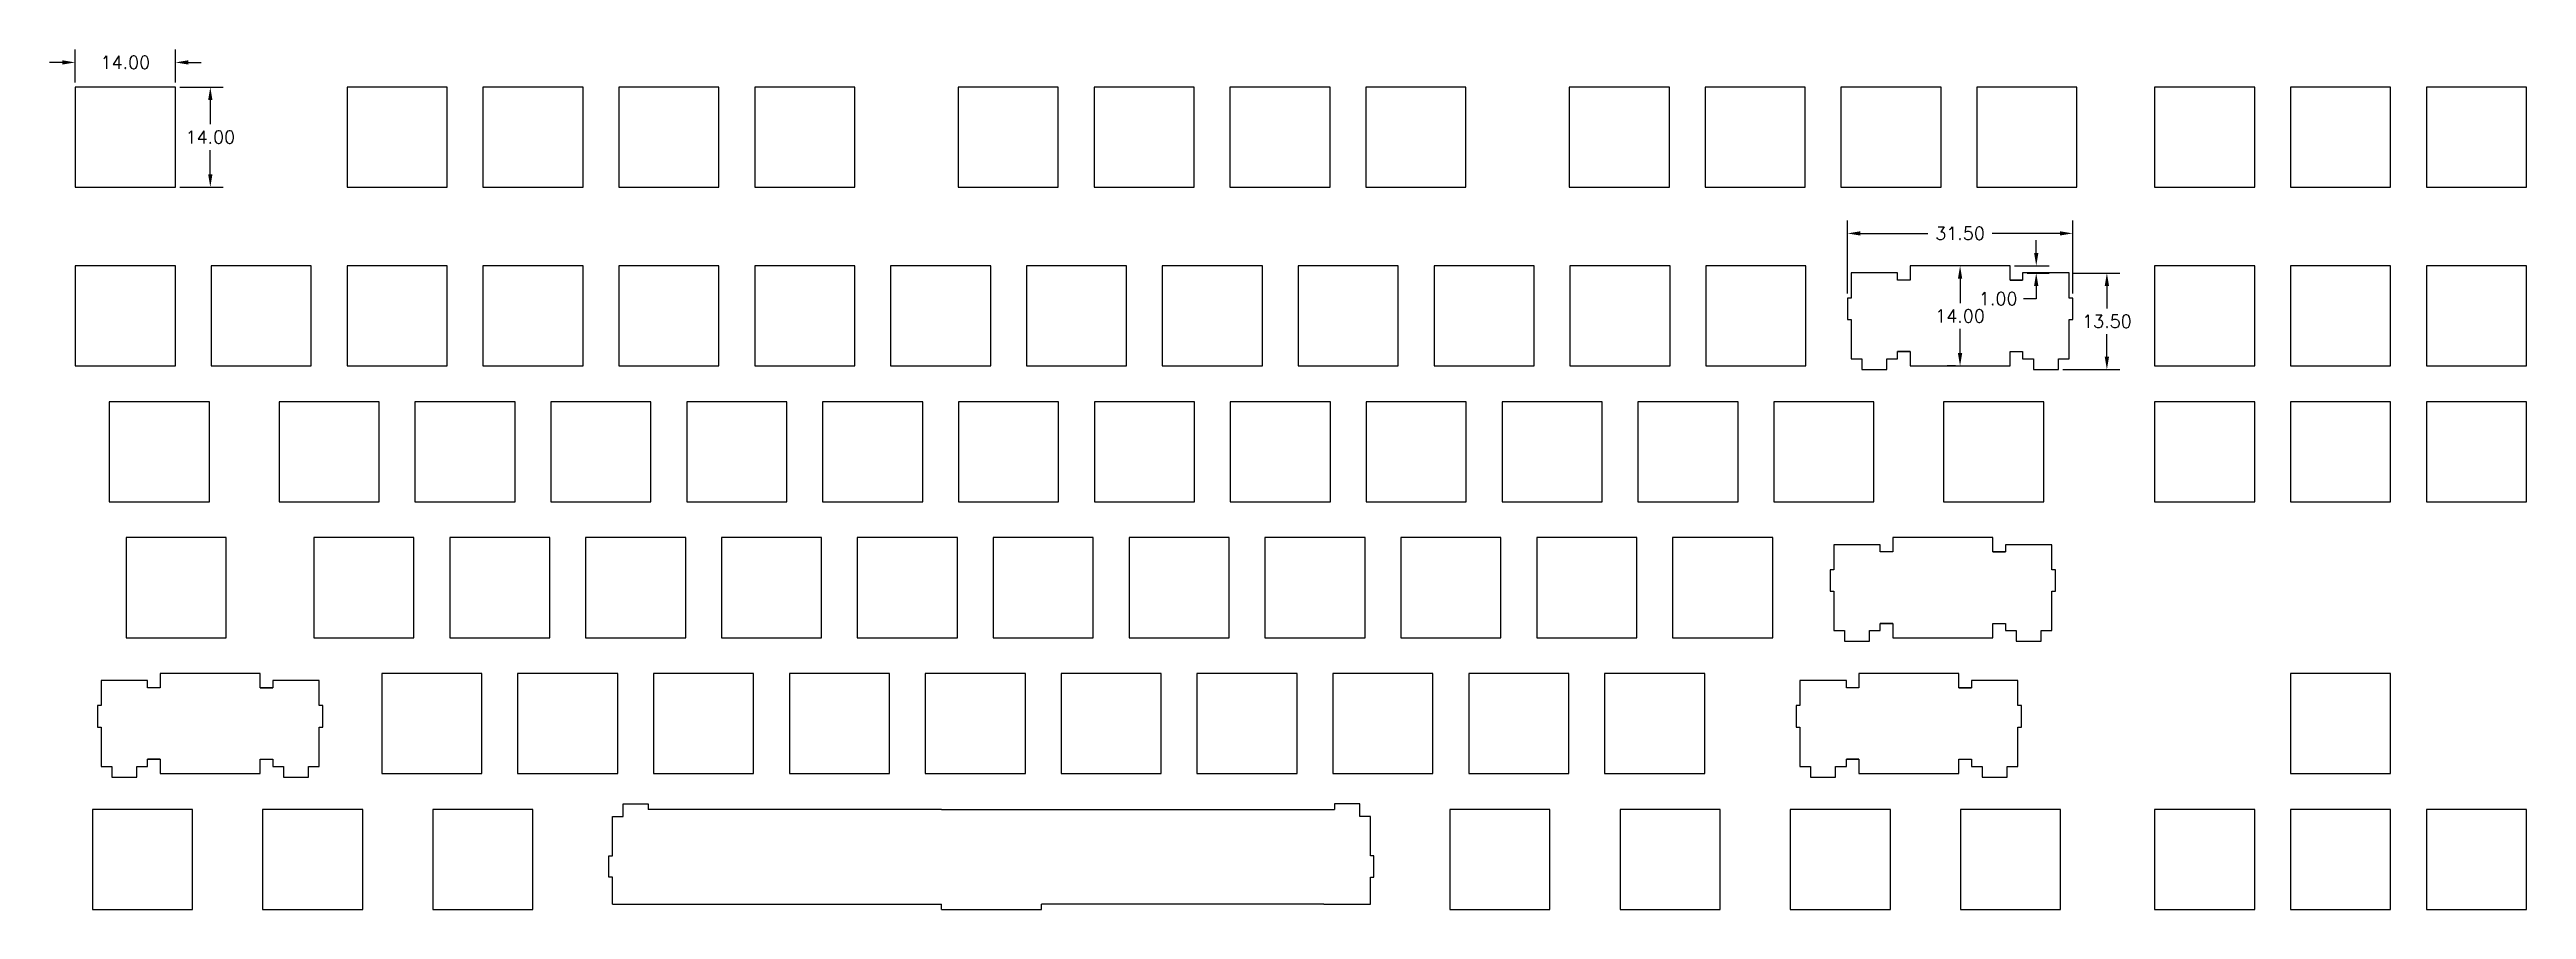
# Model space of a CAD drawing. Header units: inches. Extents: x 343 to 1319, y 2183 to 4484.
# Drawn here: x 972.9 to 1319.2, y 4364 to 4484.2 of the extents above.
import ezdxf

# ---------------------------------------------------------------- set-up
doc = ezdxf.new("R2010")
doc.units = ezdxf.units.IN
doc.header["$MEASUREMENT"] = 0
doc.layers.add('치수선', color=4, linetype='Continuous')
doc.styles.get("Standard").update_dxf_attribs({"font": 'romans.shx'})
doc.dimstyles.get("Standard").update_dxf_attribs({"dimscale": 10, "dimtxt": 0.18, "dimasz": 0.18, "dimexe": 0.18, "dimexo": 0.0625, "dimgap": 0.09, "dimtad": 0, "dimtih": 1, "dimtoh": 1, "dimzin": 0, "dimdsep": 46, "dimtxsty": 'Standard', "dimcen": 0.09, "dimadec": 0, "dimazin": 0, "dimtfac": 1, "dimtofl": 0, "dimtmove": 0, "dimatfit": 3, "dimfxl": 1, "dimtolj": 1, "dimtzin": 0, "dimarcsym": 0})

# ---------------------------------------------------------------- blocks, each defined once
blk = doc.blocks.new('Switch Hole')
blk.add_lwpolyline([(-7, -7), (7, -7), (7, 7), (-7, 7)], close=True)
blk = doc.blocks.new('Stabilizer_Short')
for p, q in [((-43.22, -8), (-49.72, -8)), ((-49.72, -8), (-49.72, -11.5)), ((-43.22, -9), (-43.22, -8)), ((-41.47, -9), (-43.22, -9)), ((-41.47, -7), (-41.47, -9)), ((-27.47, -7), (-41.47, -7)), ((-27.47, -9), (-27.47, -7)), ((-27.47, -9), (-25.72, -9)), ((-25.72, -9), (-27.47, -9)), ((-19.22, -8), (-25.72, -8)), ((-25.72, -8), (-25.72, -9)), ((-19.22, -11.5), (-19.22, -8)), ((-49.72, -11.5), (-50.22, -11.5)), ((-50.22, -11.5), (-50.22, -14.5)), ((-18.72, -11.5), (-19.22, -11.5)), ((-18.72, -14.5), (-18.72, -11.5)), ((-50.22, -14.5), (-49.72, -14.5)), ((-49.72, -14.5), (-49.72, -20)), ((-19.22, -20), (-19.22, -14.5)), ((-19.22, -14.5), (-18.72, -14.5)), ((-49.72, -20), (-48.22, -20)), ((-48.22, -20), (-48.22, -21.5)), ((-44.72, -21.5), (-44.72, -20)), ((-44.72, -20), (-43.22, -20)), ((-41.47, -19), (-43.22, -19)), ((-43.22, -20), (-43.22, -19)), ((-43.22, -19), (-41.47, -19)), ((-41.47, -19), (-41.47, -21)), ((-27.47, -19), (-25.72, -19)), ((-27.47, -21), (-27.47, -19)), ((-27.47, -19), (-25.72, -19)), ((-25.72, -19), (-25.72, -20)), ((-25.72, -20), (-24.22, -20)), ((-24.22, -20), (-24.22, -21.5)), ((-20.72, -21.5), (-20.72, -20)), ((-20.72, -20), (-19.22, -20)), ((-48.22, -21.5), (-44.72, -21.5)), ((-41.47, -21), (-27.47, -21)), ((-24.22, -21.5), (-20.72, -21.5))]:
    blk.add_line(p, q)
blk = doc.blocks.new('*D4')
at = {"layer": 'Defpoints', "color": 0, "transparency": 16777216}
for p in [(990.46, 4482.42), (976.46, 4478.97), (990.46, 4478.97)]:
    blk.add_point(p, dxfattribs=at)
at = {"layer": '치수선', "color": 0, "lineweight": -2, "transparency": 16777216}
for p, q in [((974.66, 4482.42), (972.86, 4482.42)), ((976.46, 4479.6), (976.46, 4484.22)), ((990.46, 4479.6), (990.46, 4484.22)), ((992.26, 4482.42), (994.06, 4482.42))]:
    blk.add_line(p, q, dxfattribs=at)
at = {"layer": '치수선', "color": 0, "transparency": 16777216}
for points in [[(974.66, 4482.72), (974.66, 4482.12), (976.46, 4482.42)], [(992.26, 4482.72), (992.26, 4482.12), (990.46, 4482.42)]]:
    blk.add_solid(points, dxfattribs=at)
at = {"layer": '치수선', "color": 0, "transparency": 16777216, "insert": (983.46, 4482.42), "char_height": 1.8, "attachment_point": 5}
blk.add_mtext('\\A1;14.00', dxfattribs=at)
blk = doc.blocks.new('*D5')
at = {"layer": 'Defpoints', "color": 0, "transparency": 16777216}
for p in [(990.46, 4478.97), (990.46, 4464.97), (995.34, 4464.97)]:
    blk.add_point(p, dxfattribs=at)
at = {"layer": '치수선', "color": 0, "lineweight": -2, "transparency": 16777216}
for p, q in [((991.08, 4478.97), (997.14, 4478.97)), ((995.34, 4477.17), (995.34, 4473.77)), ((995.34, 4466.77), (995.34, 4470.17)), ((991.08, 4464.97), (997.14, 4464.97))]:
    blk.add_line(p, q, dxfattribs=at)
at = {"layer": '치수선', "color": 0, "transparency": 16777216}
for points in [[(995.04, 4477.17), (995.64, 4477.17), (995.34, 4478.97)], [(995.04, 4466.77), (995.64, 4466.77), (995.34, 4464.97)]]:
    blk.add_solid(points, dxfattribs=at)
at = {"layer": '치수선', "color": 0, "transparency": 16777216, "insert": (995.34, 4471.97), "char_height": 1.8, "attachment_point": 5}
blk.add_mtext('\\A1;14.00', dxfattribs=at)
blk = doc.blocks.new('*D6')
at = {"layer": 'Defpoints', "color": 0, "transparency": 16777216}
for p in [(1255.26, 4452.97), (1253.76, 4439.47), (1260.54, 4439.47)]:
    blk.add_point(p, dxfattribs=at)
at = {"layer": '치수선', "color": 0, "lineweight": -2, "transparency": 16777216}
for p, q in [((1255.88, 4452.97), (1262.34, 4452.97)), ((1260.54, 4451.17), (1260.54, 4448.02)), ((1260.54, 4441.27), (1260.54, 4444.42)), ((1254.38, 4439.47), (1262.34, 4439.47))]:
    blk.add_line(p, q, dxfattribs=at)
at = {"layer": '치수선', "color": 0, "transparency": 16777216}
for points in [[(1260.24, 4451.17), (1260.84, 4451.17), (1260.54, 4452.97)], [(1260.24, 4441.27), (1260.84, 4441.27), (1260.54, 4439.47)]]:
    blk.add_solid(points, dxfattribs=at)
at = {"layer": '치수선', "color": 0, "transparency": 16777216, "insert": (1260.54, 4446.22), "char_height": 1.8, "attachment_point": 5}
blk.add_mtext('\\A1;13.50', dxfattribs=at)
blk = doc.blocks.new('*D7')
at = {"layer": 'Defpoints', "color": 0, "transparency": 16777216}
for p in [(1240.01, 4453.97), (1240.01, 4439.97), (1240.01, 4439.97)]:
    blk.add_point(p, dxfattribs=at)
at = {"layer": '치수선', "color": 0, "lineweight": -2, "transparency": 16777216}
for p, q in [((1239.38, 4453.97), (1238.21, 4453.97)), ((1240.01, 4452.17), (1240.01, 4448.77)), ((1240.01, 4441.77), (1240.01, 4445.17)), ((1239.38, 4439.97), (1238.21, 4439.97))]:
    blk.add_line(p, q, dxfattribs=at)
at = {"layer": '치수선', "color": 0, "transparency": 16777216}
for points in [[(1239.71, 4452.17), (1240.31, 4452.17), (1240.01, 4453.97)], [(1239.71, 4441.77), (1240.31, 4441.77), (1240.01, 4439.97)]]:
    blk.add_solid(points, dxfattribs=at)
at = {"layer": '치수선', "color": 0, "transparency": 16777216, "insert": (1240.01, 4446.97), "char_height": 1.8, "attachment_point": 5}
blk.add_mtext('\\A1;14.00', dxfattribs=at)
blk = doc.blocks.new('*D8')
at = {"layer": 'Defpoints', "color": 0, "transparency": 16777216}
for p in [(1247.01, 4453.97), (1248.76, 4452.97), (1250.66, 4452.97)]:
    blk.add_point(p, dxfattribs=at)
at = {"layer": '치수선', "color": 0, "lineweight": -2, "transparency": 16777216}
for p, q in [((1250.66, 4455.77), (1250.66, 4457.57)), ((1247.63, 4453.97), (1252.46, 4453.97)), ((1249.38, 4452.97), (1252.46, 4452.97)), ((1250.66, 4451.17), (1250.66, 4449.37)), ((1250.66, 4449.37), (1248.86, 4449.37))]:
    blk.add_line(p, q, dxfattribs=at)
at = {"layer": '치수선', "color": 0, "transparency": 16777216}
for points in [[(1250.36, 4455.77), (1250.96, 4455.77), (1250.66, 4453.97)], [(1250.36, 4451.17), (1250.96, 4451.17), (1250.66, 4452.97)]]:
    blk.add_solid(points, dxfattribs=at)
at = {"layer": '치수선', "color": 0, "transparency": 16777216, "insert": (1245.34, 4449.37), "char_height": 1.8, "attachment_point": 5}
blk.add_mtext('\\A1;1.00', dxfattribs=at)
blk = doc.blocks.new('*D9')
at = {"layer": 'Defpoints', "color": 0, "transparency": 16777216}
for p in [(1255.76, 4458.51), (1224.26, 4449.47), (1255.76, 4449.47)]:
    blk.add_point(p, dxfattribs=at)
at = {"layer": '치수선', "color": 0, "lineweight": -2, "transparency": 16777216}
for p, q in [((1224.26, 4450.1), (1224.26, 4460.31)), ((1226.06, 4458.51), (1235.51, 4458.51)), ((1253.96, 4458.51), (1244.51, 4458.51)), ((1255.76, 4450.1), (1255.76, 4460.31))]:
    blk.add_line(p, q, dxfattribs=at)
at = {"layer": '치수선', "color": 0, "transparency": 16777216}
for points in [[(1226.06, 4458.81), (1226.06, 4458.21), (1224.26, 4458.51)], [(1253.96, 4458.81), (1253.96, 4458.21), (1255.76, 4458.51)]]:
    blk.add_solid(points, dxfattribs=at)
at = {"layer": '치수선', "color": 0, "transparency": 16777216, "insert": (1240.01, 4458.51), "char_height": 1.8, "attachment_point": 5}
blk.add_mtext('\\A1;31.50', dxfattribs=at)

msp = doc.modelspace()

# ---------------------------------------------------------------- linework, layer by layer
for p, q in [((1053.059, 4378.723), (1056.559, 4378.723)), ((1056.559, 4378.723), (1056.559, 4377.973)), ((1097.559, 4377.973), (1056.559, 4377.973)), ((1097.559, 4377.973), (1111.559, 4377.973)), ((1111.559, 4377.973), (1152.114, 4377.973)), ((1152.114, 4377.973), (1152.114, 4377.973)), ((1152.114, 4377.973), (1152.559, 4377.973)), ((1156.059, 4378.723), (1152.559, 4378.723)), ((1152.559, 4378.723), (1152.559, 4377.973)), ((1051.559, 4364.723), (1058.059, 4364.723)), ((1058.059, 4364.723), (1097.559, 4364.723)), ((1097.559, 4363.973), (1097.559, 4364.723)), ((1151.059, 4364.723), (1111.559, 4364.723)), ((1111.559, 4363.973), (1111.559, 4364.723)), ((1151.059, 4364.723), (1157.559, 4364.723)), ((1097.559, 4363.973), (1111.559, 4363.973))]:
    msp.add_line(p, q)
for points in [[(1053.059, 4376.973), (1053.059, 4378.723)], [(1156.059, 4376.973), (1156.059, 4378.723)], [(1051.559, 4371.473), (1051.559, 4376.973), (1053.059, 4376.973)], [(1157.559, 4371.473), (1157.559, 4376.973), (1156.059, 4376.973)], [(1051.559, 4368.473), (1051.059, 4368.473), (1051.059, 4371.473), (1051.559, 4371.473)], [(1157.559, 4368.473), (1158.059, 4368.473), (1158.059, 4371.473), (1157.559, 4371.473)], [(1051.559, 4364.723), (1051.559, 4368.473)], [(1157.559, 4364.723), (1157.559, 4368.473)]]:
    msp.add_lwpolyline(points)

# ---------------------------------------------------------------- block references
for name, p in [('Switch Hole', (983.459, 4471.973)), ('Switch Hole', (1021.459, 4471.973)), ('Switch Hole', (1040.459, 4471.973)), ('Switch Hole', (1059.459, 4471.973)), ('Switch Hole', (1078.459, 4471.973)), ('Switch Hole', (1106.909, 4471.973)), ('Switch Hole', (1125.909, 4471.973)), ('Switch Hole', (1144.909, 4471.973)), ('Switch Hole', (1163.909, 4471.973)), ('Switch Hole', (1192.359, 4471.973)), ('Switch Hole', (1211.359, 4471.973)), ('Switch Hole', (1230.359, 4471.973)), ('Switch Hole', (1249.359, 4471.973)), ('Switch Hole', (1274.209, 4471.973)), ('Switch Hole', (1293.209, 4471.973)), ('Switch Hole', (1312.209, 4471.973)), ('Switch Hole', (983.459, 4446.973)), ('Switch Hole', (1002.459, 4446.973)), ('Switch Hole', (1021.459, 4446.973)), ('Switch Hole', (1040.459, 4446.973)), ('Switch Hole', (1059.459, 4446.973)), ('Switch Hole', (1078.459, 4446.973)), ('Switch Hole', (1097.459, 4446.973)), ('Switch Hole', (1116.459, 4446.973)), ('Switch Hole', (1135.459, 4446.973)), ('Switch Hole', (1154.459, 4446.973)), ('Switch Hole', (1173.459, 4446.973)), ('Switch Hole', (1192.459, 4446.973)), ('Switch Hole', (1211.459, 4446.973)), ('Stabilizer_Short', (1274.479, 4460.976)), ('Switch Hole', (1274.209, 4446.973)), ('Switch Hole', (1293.209, 4446.973)), ('Switch Hole', (1312.209, 4446.973)), ('Switch Hole', (988.209, 4427.973)), ('Switch Hole', (1011.959, 4427.973)), ('Switch Hole', (1030.959, 4427.973)), ('Switch Hole', (1049.959, 4427.973)), ('Switch Hole', (1068.959, 4427.973)), ('Switch Hole', (1087.959, 4427.973)), ('Switch Hole', (1106.959, 4427.973)), ('Switch Hole', (1125.959, 4427.973)), ('Switch Hole', (1144.959, 4427.973)), ('Switch Hole', (1163.959, 4427.973)), ('Switch Hole', (1182.959, 4427.973)), ('Switch Hole', (1201.959, 4427.973)), ('Switch Hole', (1220.959, 4427.973)), ('Switch Hole', (1244.709, 4427.973)), ('Switch Hole', (1274.209, 4427.973)), ('Switch Hole', (1293.209, 4427.973)), ('Switch Hole', (1312.209, 4427.973)), ('Switch Hole', (990.559, 4408.973)), ('Switch Hole', (1016.809, 4408.973)), ('Switch Hole', (1035.809, 4408.973)), ('Switch Hole', (1054.809, 4408.973)), ('Switch Hole', (1073.809, 4408.973)), ('Switch Hole', (1092.809, 4408.973)), ('Switch Hole', (1111.809, 4408.973)), ('Switch Hole', (1130.809, 4408.973)), ('Switch Hole', (1149.809, 4408.973)), ('Switch Hole', (1168.809, 4408.973)), ('Switch Hole', (1187.809, 4408.973)), ('Switch Hole', (1206.809, 4408.973)), ('Stabilizer_Short', (1272.079, 4422.976)), ('Stabilizer_Short', (1029.779, 4403.976)), ('Switch Hole', (1026.309, 4389.973)), ('Switch Hole', (1045.309, 4389.973)), ('Switch Hole', (1064.309, 4389.973)), ('Switch Hole', (1083.309, 4389.973)), ('Switch Hole', (1102.309, 4389.973)), ('Switch Hole', (1121.309, 4389.973)), ('Switch Hole', (1140.309, 4389.973)), ('Switch Hole', (1159.309, 4389.973)), ('Switch Hole', (1178.309, 4389.973)), ('Switch Hole', (1197.309, 4389.973)), ('Stabilizer_Short', (1267.329, 4403.976)), ('Switch Hole', (1293.209, 4389.973)), ('Switch Hole', (985.859, 4370.973)), ('Switch Hole', (1009.659, 4370.973)), ('Switch Hole', (1033.459, 4370.973)), ('Switch Hole', (1175.659, 4370.973)), ('Switch Hole', (1199.459, 4370.973)), ('Switch Hole', (1223.259, 4370.973)), ('Switch Hole', (1247.059, 4370.973)), ('Switch Hole', (1274.209, 4370.973)), ('Switch Hole', (1293.209, 4370.973)), ('Switch Hole', (1312.209, 4370.973))]:
    msp.add_blockref(name, p)

# ---------------------------------------------------------------- dimensions: what is measured, and where the dimension line sits
at = {"layer": '치수선'}
for base, p1, p2, picture, middle in [((990.459, 4482.421), (976.459, 4478.973), (990.459, 4478.973), '*D4', (983.459, 4482.421)), ((1255.759, 4458.512), (1224.259, 4449.473), (1255.759, 4449.473), '*D9', (1240.009, 4458.512))]:
    dim = msp.add_linear_dim(base=base, p1=p1, p2=p2, dimstyle='Standard', dxfattribs=at)
    dim.commit()
    dim.dimension.update_dxf_attribs({"geometry": picture, "text_midpoint": middle})
for base, p1, p2, picture, middle in [((995.344, 4464.973), (990.459, 4478.973), (990.459, 4464.973), '*D5', (995.344, 4471.973)), ((1250.659, 4452.973), (1247.009, 4453.973), (1248.759, 4452.973), '*D8', (1245.345, 4449.373)), ((1240.009, 4439.973), (1240.009, 4453.973), (1240.009, 4439.973), '*D7', (1240.009, 4446.973)), ((1260.543, 4439.473), (1255.259, 4452.973), (1253.759, 4439.473), '*D6', (1260.543, 4446.223))]:
    dim = msp.add_linear_dim(base=base, p1=p1, p2=p2, angle=90, dimstyle='Standard', dxfattribs=at)
    dim.commit()
    dim.dimension.update_dxf_attribs({"geometry": picture, "text_midpoint": middle})

doc.saveas('drawing.dxf')
